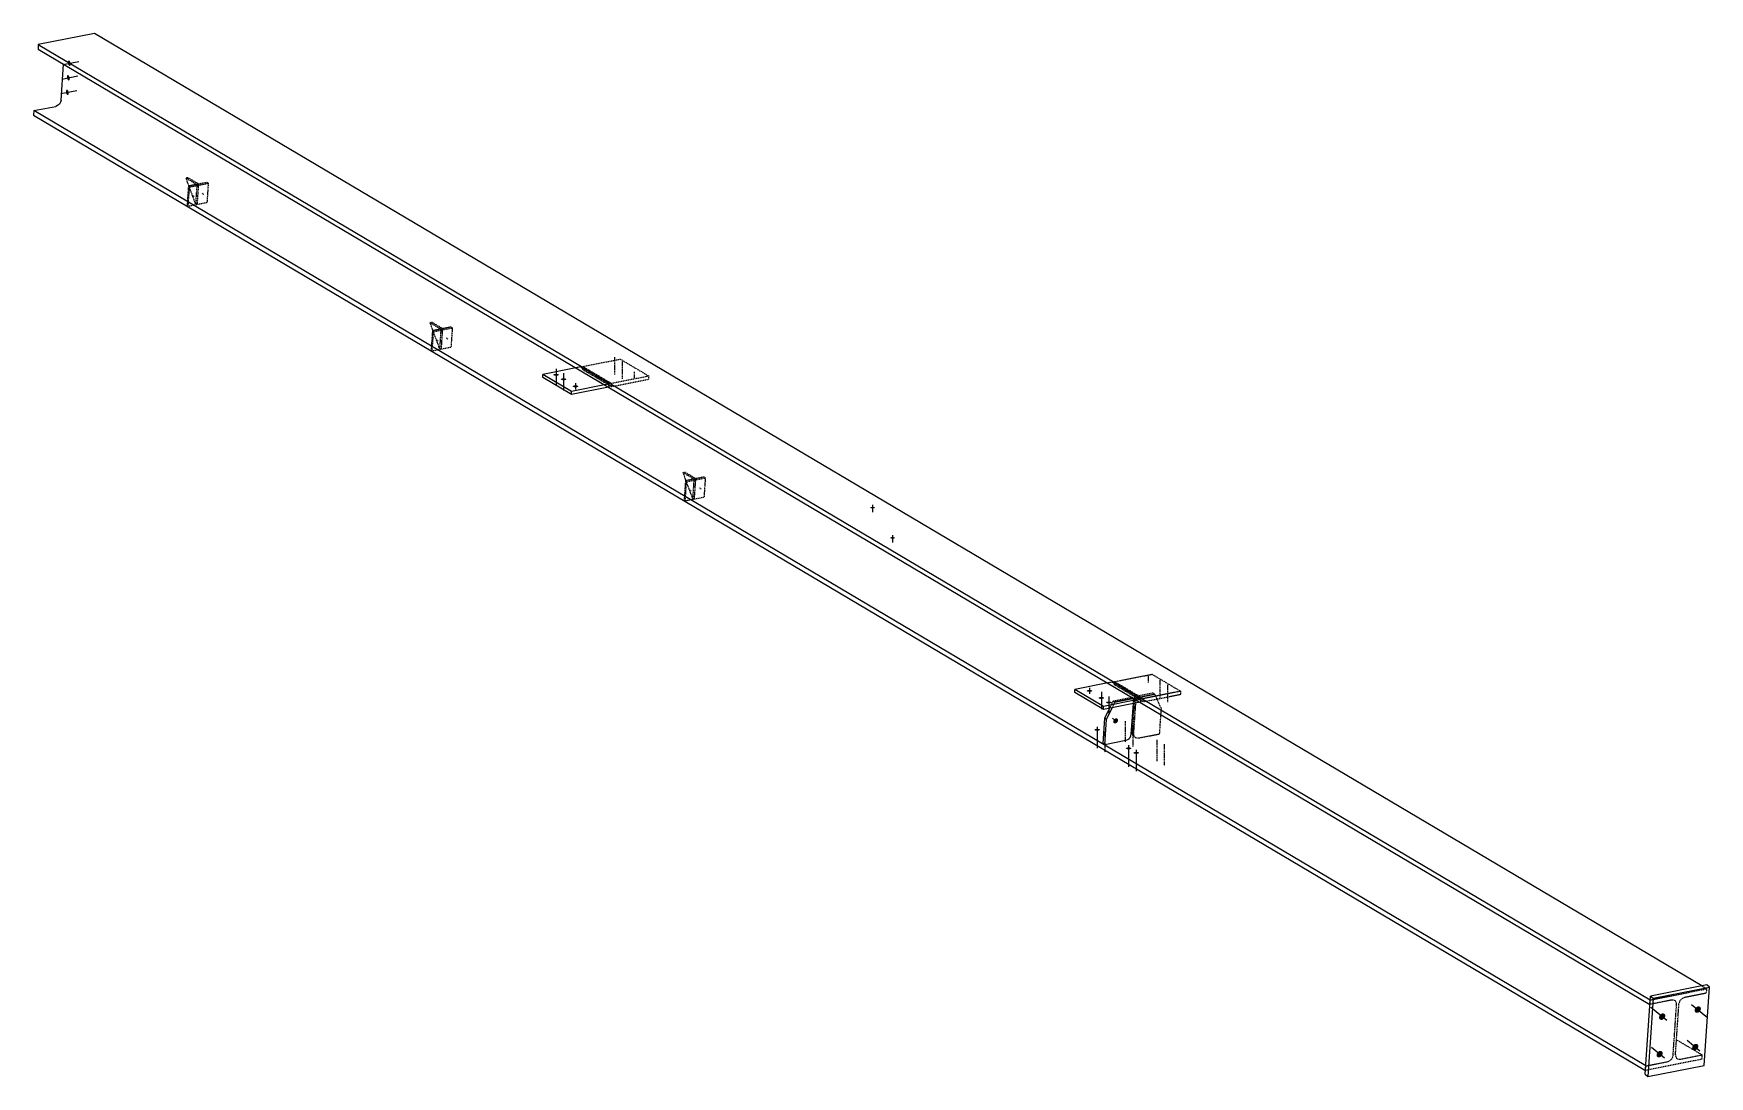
# Model space of a CAD drawing. Header units: millimetres. Extents: x 23 to 83937, y 8 to 4911.
# Drawn here: x 52556 to 60297, y 96 to 4911 of the extents above; entities that cross this region are included whole.
import ezdxf

# ---------------------------------------------------------------- set-up
doc = ezdxf.new("R2010")
doc.units = ezdxf.units.MM
doc.linetypes.add('DXK_LINE_DOT2', pattern=[3.9198, 1.9599, -1.9599])
doc.layers.add('STÅL', color=7, linetype='Continuous')

msp = doc.modelspace()

# ---------------------------------------------------------------- hatches: boundary and pattern name
at = {"layer": 'STÅL', "linetype": 'Continuous'}
for points in [[(52727.4, 4775.5), (52727.8, 4772.8), (52727.9, 4770.2), (52727.7, 4767.8), (52727.3, 4765.6), (52726.6, 4763.9), (52725.6, 4762.6), (52724.5, 4761.8), (52723.3, 4761.5), (52721.9, 4761.8), (52720.6, 4762.7), (52719.2, 4764.1), (52718, 4765.9), (52716.9, 4768.1), (52716, 4770.5), (52715.4, 4773.2), (52715, 4775.8), (52714.9, 4778.4), (52715.1, 4780.9), (52715.5, 4783), (52716.2, 4784.8), (52717.1, 4786.1), (52718.3, 4786.9), (52719.5, 4787.1), (52720.8, 4786.8), (52722.2, 4786), (52723.5, 4784.6), (52724.8, 4782.8), (52725.8, 4780.6), (52726.7, 4778.1)], [(52718.2, 4641), (52718.6, 4638.4), (52718.7, 4635.7), (52718.6, 4633.3), (52718.1, 4631.2), (52717.4, 4629.4), (52716.5, 4628.1), (52715.4, 4627.3), (52714.1, 4627), (52712.8, 4627.3), (52711.4, 4628.2), (52710.1, 4629.6), (52708.9, 4631.4), (52707.8, 4633.6), (52706.9, 4636), (52706.3, 4638.7), (52705.9, 4641.3), (52705.7, 4644), (52705.9, 4646.4), (52706.4, 4648.5), (52707.1, 4650.3), (52708, 4651.6), (52709.1, 4652.4), (52710.4, 4652.7), (52711.7, 4652.3), (52713.1, 4651.5), (52714.4, 4650.1), (52715.6, 4648.3), (52716.7, 4646.1), (52717.6, 4643.7)], [(52722.8, 4708.3), (52723.2, 4705.6), (52723.3, 4703), (52723.1, 4700.6), (52722.7, 4698.4), (52722, 4696.6), (52721.1, 4695.3), (52719.9, 4694.5), (52718.7, 4694.3), (52717.4, 4694.6), (52716, 4695.5), (52714.7, 4696.8), (52713.4, 4698.6), (52712.4, 4700.8), (52711.5, 4703.3), (52710.8, 4705.9), (52710.4, 4708.6), (52710.3, 4711.2), (52710.5, 4713.6), (52710.9, 4715.8), (52711.6, 4717.5), (52712.6, 4718.9), (52713.7, 4719.6), (52714.9, 4719.9), (52716.3, 4719.6), (52717.6, 4718.7), (52719, 4717.4), (52720.2, 4715.5), (52721.3, 4713.4), (52722.2, 4710.9)], [(54969.5, 3331.3), (54966.8, 3331.4), (54964.2, 3331.7), (54961.9, 3332.1), (54959.9, 3332.8), (54958.3, 3333.5), (54957.2, 3334.4), (54956.6, 3335.3), (54956.6, 3336.2), (54957.2, 3337.1), (54958.3, 3338), (54959.9, 3338.7), (54961.9, 3339.3), (54964.2, 3339.8), (54966.8, 3340.1), (54969.5, 3340.2), (54972.2, 3340.1), (54974.8, 3339.8), (54977.2, 3339.3), (54979.2, 3338.7), (54980.8, 3338), (54981.9, 3337.1), (54982.5, 3336.2), (54982.5, 3335.3), (54981.9, 3334.4), (54980.8, 3333.5), (54979.2, 3332.8), (54977.2, 3332.1), (54974.8, 3331.7), (54972.2, 3331.4)], [(55004.5, 3310.6), (55001.8, 3310.7), (54999.2, 3310.9), (54996.9, 3311.4), (54994.9, 3312), (54993.3, 3312.8), (54992.2, 3313.6), (54991.6, 3314.5), (54991.6, 3315.5), (54992.2, 3316.4), (54993.3, 3317.2), (54994.9, 3318), (54996.9, 3318.6), (54999.2, 3319.1), (55001.8, 3319.4), (55004.5, 3319.5), (55007.2, 3319.4), (55009.8, 3319.1), (55012.2, 3318.6), (55014.2, 3318), (55015.8, 3317.2), (55016.9, 3316.4), (55017.5, 3315.5), (55017.5, 3314.5), (55016.9, 3313.6), (55015.8, 3312.8), (55014.2, 3312), (55012.2, 3311.4), (55009.8, 3310.9), (55007.2, 3310.7)], [(55059.5, 3278), (55056.8, 3278.1), (55054.2, 3278.4), (55051.9, 3278.8), (55049.9, 3279.5), (55048.3, 3280.2), (55047.2, 3281.1), (55046.6, 3282), (55046.6, 3282.9), (55047.2, 3283.8), (55048.3, 3284.7), (55049.9, 3285.4), (55051.9, 3286), (55054.2, 3286.5), (55056.8, 3286.8), (55059.5, 3286.9), (55062.2, 3286.8), (55064.8, 3286.5), (55067.2, 3286), (55069.2, 3285.4), (55070.8, 3284.7), (55071.9, 3283.8), (55072.5, 3282.9), (55072.5, 3282), (55071.9, 3281.1), (55070.8, 3280.2), (55069.2, 3279.5), (55067.2, 3278.8), (55064.8, 3278.4), (55062.2, 3278.1)], [(56431.3, 2718.7), (56429.1, 2718.8), (56426.9, 2719), (56424.9, 2719.4), (56423.2, 2719.9), (56421.8, 2720.6), (56420.9, 2721.3), (56420.4, 2722.1), (56420.4, 2722.8), (56420.9, 2723.6), (56421.8, 2724.3), (56423.2, 2725), (56424.9, 2725.5), (56426.9, 2725.9), (56429.1, 2726.1), (56431.3, 2726.2), (56433.6, 2726.1), (56435.8, 2725.9), (56437.8, 2725.5), (56439.5, 2725), (56440.9, 2724.3), (56441.8, 2723.6), (56442.3, 2722.8), (56442.3, 2722.1), (56441.8, 2721.3), (56440.9, 2720.6), (56439.5, 2719.9), (56437.8, 2719.4), (56435.8, 2719), (56433.6, 2718.8)], [(56524, 2579), (56521.7, 2579.1), (56519.5, 2579.3), (56517.5, 2579.7), (56515.8, 2580.2), (56514.4, 2580.9), (56513.5, 2581.6), (56513, 2582.4), (56513, 2583.2), (56513.5, 2583.9), (56514.4, 2584.6), (56515.8, 2585.3), (56517.5, 2585.8), (56519.5, 2586.2), (56521.7, 2586.4), (56524, 2586.5), (56526.2, 2586.4), (56528.4, 2586.2), (56530.4, 2585.8), (56532.1, 2585.3), (56533.5, 2584.6), (56534.4, 2583.9), (56534.9, 2583.2), (56534.9, 2582.4), (56534.4, 2581.6), (56533.5, 2580.9), (56532.1, 2580.2), (56530.4, 2579.7), (56528.4, 2579.3), (56526.2, 2579.1)], [(57433.3, 1871.8), (57430.6, 1871.9), (57428, 1872.2), (57425.7, 1872.6), (57423.6, 1873.3), (57422, 1874), (57420.9, 1874.9), (57420.4, 1875.8), (57420.4, 1876.7), (57420.9, 1877.6), (57422, 1878.5), (57423.6, 1879.2), (57425.7, 1879.8), (57428, 1880.3), (57430.6, 1880.6), (57433.3, 1880.7), (57436, 1880.6), (57438.6, 1880.3), (57440.9, 1879.8), (57443, 1879.2), (57444.6, 1878.5), (57445.7, 1877.6), (57446.2, 1876.7), (57446.2, 1875.8), (57445.7, 1874.9), (57444.6, 1874), (57443, 1873.3), (57440.9, 1872.6), (57438.6, 1872.2), (57436, 1871.9)], [(57488.3, 1839.2), (57485.6, 1839.3), (57483, 1839.6), (57480.7, 1840.1), (57478.6, 1840.7), (57477, 1841.4), (57475.9, 1842.3), (57475.4, 1843.2), (57475.4, 1844.1), (57475.9, 1845), (57477, 1845.9), (57478.6, 1846.6), (57480.7, 1847.2), (57483, 1847.7), (57485.6, 1848), (57488.3, 1848.1), (57491, 1848), (57493.6, 1847.7), (57495.9, 1847.2), (57498, 1846.6), (57499.6, 1845.9), (57500.7, 1845), (57501.2, 1844.1), (57501.2, 1843.2), (57500.7, 1842.3), (57499.6, 1841.4), (57498, 1840.7), (57495.9, 1840.1), (57493.6, 1839.6), (57491, 1839.3)], [(57523.3, 1818.5), (57520.6, 1818.6), (57518, 1818.9), (57515.7, 1819.3), (57513.6, 1819.9), (57512, 1820.7), (57510.9, 1821.5), (57510.4, 1822.5), (57510.4, 1823.4), (57510.9, 1824.3), (57512, 1825.1), (57513.6, 1825.9), (57515.7, 1826.5), (57518, 1827), (57520.6, 1827.3), (57523.3, 1827.4), (57526, 1827.3), (57528.6, 1827), (57530.9, 1826.5), (57533, 1825.9), (57534.6, 1825.1), (57535.7, 1824.3), (57536.2, 1823.4), (57536.2, 1822.5), (57535.7, 1821.5), (57534.6, 1820.7), (57533, 1819.9), (57530.9, 1819.3), (57528.6, 1818.9), (57526, 1818.6)], [(57546.4, 1744.2), (57548.3, 1746.1), (57550.4, 1747.7), (57552.7, 1748.9), (57555.1, 1749.5), (57557.4, 1749.7), (57559.5, 1749.4), (57561.5, 1748.5), (57563.1, 1747.2), (57564.3, 1745.4), (57565.1, 1743.4), (57565.3, 1741.1), (57565.1, 1738.6), (57564.4, 1736.2), (57563.3, 1733.7), (57561.7, 1731.5), (57559.9, 1729.6), (57557.7, 1728), (57555.4, 1726.8), (57553.1, 1726.2), (57550.7, 1726), (57548.6, 1726.4), (57546.6, 1727.2), (57545, 1728.5), (57543.8, 1730.3), (57543.1, 1732.3), (57542.8, 1734.6), (57543, 1737.1), (57543.7, 1739.6), (57544.8, 1742)], [(57469.1, 1692.4), (57466.4, 1692.5), (57463.8, 1692.7), (57461.5, 1693.2), (57459.5, 1693.8), (57457.9, 1694.6), (57456.8, 1695.4), (57456.2, 1696.3), (57456.2, 1697.3), (57456.8, 1698.2), (57457.9, 1699), (57459.5, 1699.8), (57461.5, 1700.4), (57463.8, 1700.9), (57466.4, 1701.2), (57469.1, 1701.3), (57471.8, 1701.2), (57474.4, 1700.9), (57476.8, 1700.4), (57478.8, 1699.8), (57480.4, 1699), (57481.5, 1698.2), (57482.1, 1697.3), (57482.1, 1696.3), (57481.5, 1695.4), (57480.4, 1694.6), (57478.8, 1693.8), (57476.8, 1693.2), (57474.4, 1692.7), (57471.8, 1692.5)], [(57614.1, 1606.5), (57611.4, 1606.6), (57608.8, 1606.8), (57606.5, 1607.3), (57604.5, 1607.9), (57602.9, 1608.7), (57601.8, 1609.5), (57601.2, 1610.4), (57601.2, 1611.4), (57601.8, 1612.3), (57602.9, 1613.1), (57604.5, 1613.9), (57606.5, 1614.5), (57608.8, 1615), (57611.4, 1615.3), (57614.1, 1615.4), (57616.8, 1615.3), (57619.4, 1615), (57621.8, 1614.5), (57623.8, 1613.9), (57625.4, 1613.1), (57626.5, 1612.3), (57627.1, 1611.4), (57627.1, 1610.4), (57626.5, 1609.5), (57625.4, 1608.7), (57623.8, 1607.9), (57621.8, 1607.3), (57619.4, 1606.8), (57616.8, 1606.6)], [(57649.1, 1585.7), (57646.4, 1585.8), (57643.8, 1586.1), (57641.5, 1586.6), (57639.5, 1587.2), (57637.9, 1588), (57636.8, 1588.8), (57636.2, 1589.7), (57636.2, 1590.6), (57636.8, 1591.6), (57637.9, 1592.4), (57639.5, 1593.2), (57641.5, 1593.8), (57643.8, 1594.2), (57646.4, 1594.5), (57649.1, 1594.6), (57651.8, 1594.5), (57654.4, 1594.2), (57656.8, 1593.8), (57658.8, 1593.2), (57660.4, 1592.4), (57661.5, 1591.6), (57662.1, 1590.6), (57662.1, 1589.7), (57661.5, 1588.8), (57660.4, 1588), (57658.8, 1587.2), (57656.8, 1586.6), (57654.4, 1586.1), (57651.8, 1585.8)], [(60068.8, 380.4), (60071.2, 382.8), (60073.9, 384.8), (60076.8, 386.3), (60079.8, 387.2), (60082.7, 387.4), (60085.5, 386.9), (60087.9, 385.8), (60090, 384.2), (60091.5, 382), (60092.5, 379.3), (60092.9, 376.4), (60092.6, 373.3), (60091.7, 370.2), (60090.3, 367.1), (60088.3, 364.3), (60085.9, 361.8), (60083.2, 359.8), (60080.3, 358.3), (60077.3, 357.5), (60074.3, 357.3), (60071.6, 357.7), (60069.1, 358.8), (60067.1, 360.5), (60065.6, 362.7), (60064.6, 365.3), (60064.2, 368.2), (60064.5, 371.3), (60065.4, 374.5), (60066.8, 377.5)], [(60233.3, 412.8), (60235.7, 415.3), (60238.4, 417.3), (60241.4, 418.8), (60244.3, 419.7), (60247.3, 419.9), (60250, 419.4), (60252.5, 418.3), (60254.5, 416.6), (60256.1, 414.4), (60257, 411.8), (60257.4, 408.9), (60257.1, 405.8), (60256.3, 402.7), (60254.8, 399.6), (60252.8, 396.8), (60250.5, 394.3), (60247.7, 392.3), (60244.8, 390.8), (60241.8, 390), (60238.9, 389.8), (60236.1, 390.2), (60233.7, 391.3), (60231.6, 393), (60230.1, 395.2), (60229.1, 397.8), (60228.8, 400.7), (60229, 403.8), (60229.9, 407), (60231.4, 410)], [(60221.5, 239.5), (60223.9, 242), (60226.7, 244), (60229.6, 245.4), (60232.6, 246.3), (60235.5, 246.5), (60238.3, 246.1), (60240.7, 245), (60242.8, 243.3), (60244.3, 241.1), (60245.3, 238.5), (60245.6, 235.6), (60245.4, 232.4), (60244.5, 229.3), (60243, 226.2), (60241.1, 223.4), (60238.7, 221), (60236, 218.9), (60233, 217.5), (60230, 216.6), (60227.1, 216.4), (60224.3, 216.9), (60221.9, 217.9), (60219.9, 219.6), (60218.3, 221.8), (60217.3, 224.4), (60217, 227.4), (60217.2, 230.5), (60218.1, 233.6), (60219.6, 236.7)], [(60057, 207), (60059.4, 209.5), (60062.1, 211.5), (60065, 213), (60068, 213.8), (60071, 214), (60073.7, 213.6), (60076.2, 212.5), (60078.2, 210.8), (60079.7, 208.6), (60080.7, 206), (60081.1, 203.1), (60080.8, 200), (60079.9, 196.8), (60078.5, 193.8), (60076.5, 190.9), (60074.1, 188.5), (60071.4, 186.4), (60068.5, 185), (60065.5, 184.1), (60062.6, 183.9), (60059.8, 184.4), (60057.4, 185.5), (60055.3, 187.1), (60053.8, 189.3), (60052.8, 192), (60052.4, 194.9), (60052.7, 198), (60053.6, 201.1), (60055, 204.2)]]:
    msp.add_hatch(color=96, dxfattribs=at).paths.add_polyline_path(points)

# ---------------------------------------------------------------- linework, layer by layer
at = {"layer": 'STÅL', "color": 2, "linetype": 'Continuous'}
for p, q in [((52838, 4911.3), (52578.2, 4860)), ((60261.1, 513.9), (52838, 4911.3)), ((52578.2, 4860), (52576.8, 4839.7)), ((52576.8, 4839.7), (60022.3, 429)), ((52578.2, 4860), (60023.7, 449.3)), ((52683.6, 4604.1), (52694.9, 4769.8)), ((52557.5, 4555.2), (52658.6, 4575.1)), ((52667.6, 4578.7), (52658.6, 4575.1)), ((52675.6, 4585.5), (52667.6, 4578.7)), ((52681.2, 4594.4), (52675.6, 4585.5)), ((52683.6, 4604.1), (52681.2, 4594.4)), ((52557.5, 4555.2), (52556.1, 4534.8)), ((52556.1, 4534.8), (60001.6, 124.1)), ((60003, 144.5), (52557.5, 4555.2)), ((55061.6, 3367.7), (54908.7, 3337.6)), ((54908.7, 3323.5), (54908.7, 3337.6)), ((55041.2, 3259.1), (54908.7, 3337.6)), ((55041.2, 3245), (54908.7, 3323.5)), ((55194.1, 3289.2), (55041.2, 3259.1)), ((55211.9, 3278.7), (55041.2, 3245)), ((55041.2, 3245), (55041.2, 3259.1)), ((57517.8, 1912.7), (57365, 1882.5)), ((57365, 1868.4), (57365, 1882.5)), ((57497.5, 1804), (57365, 1882.5)), ((57497.5, 1789.9), (57365, 1868.4)), ((57650.3, 1834.2), (57497.5, 1804)), ((57668.2, 1823.6), (57497.5, 1789.9)), ((57497.5, 1789.9), (57497.5, 1804)), ((57504.1, 1750.4), (57526.6, 1795.7)), ((57511.5, 1744.3), (57538.3, 1798)), ((57626.5, 1675.9), (57636.1, 1817.3)), ((57496.2, 1633.9), (57504.1, 1750.4)), ((57503.6, 1627.7), (57511.5, 1744.3)), ((57511.5, 1744.3), (57504.1, 1750.4)), ((57503.6, 1627.7), (57496.2, 1633.9)), ((57601.5, 1647), (57503.6, 1627.7)), ((57608.8, 1649.7), (57601.5, 1647)), ((57614.7, 1653.8), (57608.8, 1649.7)), ((57620.6, 1660.3), (57615.9, 1654.8)), ((57621.6, 1661.8), (57624.8, 1668.2)), ((57624.8, 1668.2), (57626.5, 1675.9)), ((60000.4, 106.2), (60024.9, 467.3)), ((60284.7, 518.6), (60024.9, 467.3)), ((60024.9, 467.3), (60037.3, 457.1)), ((60037.3, 457.1), (60297.1, 508.4)), ((60272.6, 147.3), (60297.1, 508.4)), ((60297.1, 508.4), (60284.7, 518.6)), ((60037.3, 457.1), (60012.8, 96)), ((60022.3, 429), (60023.7, 449.3)), ((60000.4, 106.2), (60012.8, 96)), ((60001.6, 124.1), (60003, 144.5)), ((60012.8, 96), (60272.6, 147.3))]:
    msp.add_line(p, q, dxfattribs=at)
at = {"layer": 'STÅL', "color": 96, "linetype": 'Continuous'}
for p, q in [((52691.1, 4768.3), (52764.7, 4782.9)), ((52681.9, 4633.9), (52755.5, 4648.4)), ((52686.5, 4701.1), (52760.1, 4715.6)), ((54969.5, 3363.9), (54969.5, 3284.1)), ((55004.5, 3343.2), (55004.5, 3263.3)), ((55059.5, 3296.5), (55059.5, 3268.3)), ((56431.3, 2734.7), (56431.3, 2701.3)), ((56524, 2595), (56524, 2561.6)), ((57433.3, 1890.3), (57433.3, 1862.1)), ((57488.3, 1871.8), (57488.3, 1792)), ((57523.3, 1851.1), (57523.3, 1771.2)), ((57469.1, 1710.9), (57469.1, 1612.2)), ((57539.2, 1750.1), (57554.1, 1737.9)), ((57614.1, 1625), (57614.1, 1526.3)), ((57649.1, 1604.3), (57649.1, 1505.6)), ((60100.4, 354.3), (60026.4, 415.2)), ((60213.8, 428.9), (60287.7, 368.1)), ((60253.1, 213.5), (60194.1, 262.1)), ((60088.6, 181), (60029.5, 229.6))]:
    msp.add_line(p, q, dxfattribs=at)
at = {"layer": 'STÅL', "color": 7, "linetype": 'DXK_LINE_DOT2'}
for p, q in [((53269.2, 4245.8), (53260.5, 4244.1)), ((53304.4, 4124.8), (53260.5, 4244.1)), ((53260.5, 4244.1), (53310.5, 4214.5)), ((53271.5, 4206.8), (53265.5, 4117.1)), ((53319.2, 4216.2), (53269.2, 4245.8)), ((53270.4, 4113), (53276.5, 4202.7)), ((53358.1, 4223.9), (53271.5, 4206.8)), ((53271.5, 4206.8), (53276.5, 4202.7)), ((53276.5, 4202.7), (53363.1, 4219.8)), ((53310.5, 4214.5), (53304.4, 4124.8)), ((53313.1, 4126.5), (53319.2, 4216.2)), ((53363.1, 4219.8), (53357, 4130.1)), ((53358.1, 4223.9), (53363.1, 4219.8)), ((53265.5, 4117.1), (53270.4, 4113)), ((53357, 4130.1), (53270.4, 4113)), ((53313.1, 4126.5), (53304.4, 4124.8)), ((54396.3, 3578.1), (54387.7, 3576.3)), ((54431.6, 3457.1), (54387.7, 3576.3)), ((54387.7, 3576.3), (54437.7, 3546.7)), ((54446.3, 3548.4), (54396.3, 3578.1)), ((54398.7, 3539), (54392.6, 3449.4)), ((54397.6, 3445.3), (54403.7, 3534.9)), ((54485.3, 3556.1), (54398.7, 3539)), ((54398.7, 3539), (54403.7, 3534.9)), ((54403.7, 3534.9), (54490.3, 3552)), ((54437.7, 3546.7), (54431.6, 3457.1)), ((54446.3, 3548.4), (54437.7, 3546.7)), ((54440.3, 3458.8), (54446.3, 3548.4)), ((54490.3, 3552), (54484.2, 3462.4)), ((54485.3, 3556.1), (54490.3, 3552)), ((54392.6, 3449.4), (54397.6, 3445.3)), ((54484.2, 3462.4), (54397.6, 3445.3)), ((54440.3, 3458.8), (54431.6, 3457.1)), ((55092.8, 3373.9), (55266, 3408.1)), ((55266, 3408.1), (55398.5, 3329.6)), ((55081.9, 3371.8), (55061.6, 3367.7)), ((55081.9, 3371.8), (55214.4, 3293.3)), ((55092.8, 3359.8), (55092.8, 3373.9)), ((55225.3, 3295.4), (55092.8, 3373.9)), ((55092.8, 3359.8), (55225.3, 3281.3)), ((55398.5, 3329.6), (55225.3, 3295.4)), ((55398.5, 3315.5), (55398.5, 3329.6)), ((55214.4, 3293.3), (55194.1, 3289.2)), ((55214.4, 3279.2), (55211.9, 3278.7)), ((55214.4, 3279.2), (55214.4, 3293.3)), ((55225.3, 3281.3), (55398.5, 3315.5)), ((55225.3, 3281.3), (55225.3, 3295.4)), ((55565.1, 2885.7), (55556.4, 2884)), ((55600.3, 2764.7), (55556.4, 2884)), ((55556.4, 2884), (55606.4, 2854.4)), ((55615.1, 2856.1), (55565.1, 2885.7)), ((55567.4, 2846.7), (55561.3, 2757)), ((55566.3, 2752.9), (55572.4, 2842.6)), ((55654, 2863.8), (55567.4, 2846.7)), ((55567.4, 2846.7), (55572.4, 2842.6)), ((55572.4, 2842.6), (55659, 2859.7)), ((55606.4, 2854.4), (55600.3, 2764.7)), ((55615.1, 2856.1), (55606.4, 2854.4)), ((55609, 2766.4), (55615.1, 2856.1)), ((55659, 2859.7), (55652.9, 2770)), ((55654, 2863.8), (55659, 2859.7)), ((55561.3, 2757), (55566.3, 2752.9)), ((55652.9, 2770), (55566.3, 2752.9)), ((55609, 2766.4), (55600.3, 2764.7)), ((57549, 1918.8), (57722.2, 1953)), ((57722.2, 1953), (57854.7, 1874.5)), ((57538.2, 1916.7), (57517.8, 1912.7)), ((57538.2, 1916.7), (57670.7, 1838.2)), ((57549, 1904.7), (57549, 1918.8)), ((57681.5, 1840.3), (57549, 1918.8)), ((57549, 1904.7), (57681.5, 1826.2)), ((57728.2, 1866.3), (57641.6, 1849.2)), ((57735.6, 1860.2), (57649, 1843.1)), ((57854.7, 1874.5), (57681.5, 1840.3)), ((57681.5, 1826.2), (57854.7, 1860.4)), ((57728.2, 1866.3), (57735.6, 1860.2)), ((57765.4, 1794.4), (57735.6, 1860.2)), ((57854.7, 1860.4), (57854.7, 1874.5)), ((57526.6, 1795.7), (57543.7, 1829.9)), ((57538.3, 1798), (57551.1, 1823.7)), ((57543.7, 1829.9), (57630.3, 1847)), ((57551.1, 1823.7), (57543.7, 1829.9)), ((57637.7, 1840.8), (57551.1, 1823.7)), ((57630.3, 1847), (57637.7, 1840.8)), ((57641.6, 1849.2), (57630.4, 1684.2)), ((57636.1, 1817.3), (57637.7, 1840.8)), ((57637.8, 1678.1), (57649, 1843.1)), ((57649, 1843.1), (57641.6, 1849.2)), ((57670.7, 1838.2), (57650.3, 1834.2)), ((57670.7, 1824.1), (57668.2, 1823.6)), ((57670.7, 1824.1), (57670.7, 1838.2)), ((57681.5, 1826.2), (57681.5, 1840.3)), ((57757.4, 1677.8), (57765.4, 1794.4)), ((57615.5, 1654.4), (57614.7, 1653.8)), ((57615.5, 1654.4), (57615.9, 1654.8)), ((57621.1, 1660.8), (57620.6, 1660.3)), ((57621.1, 1660.8), (57621.6, 1661.8)), ((57630.4, 1684.2), (57631, 1677)), ((57631, 1677), (57633.9, 1670.9)), ((57633.9, 1670.9), (57638.7, 1666.6)), ((57638.5, 1670.9), (57637.8, 1678.1)), ((57641.3, 1664.8), (57638.5, 1670.9)), ((57638.7, 1666.6), (57646.1, 1660.4)), ((57646.1, 1660.4), (57641.3, 1664.8)), ((57652.4, 1658.3), (57646.1, 1660.4)), ((57659.6, 1658.5), (57652.4, 1658.3)), ((57659.6, 1658.5), (57757.4, 1677.8)), ((60023.7, 449.3), (60283.5, 500.6)), ((60282.1, 480.3), (60181, 460.4)), ((60283.5, 500.6), (60261.1, 513.9)), ((60283.5, 500.6), (60282.1, 480.3)), ((60123.4, 449), (60022.3, 429)), ((60132.2, 448.9), (60123.4, 449)), ((60129.1, 193.4), (60145.1, 429.2)), ((60139.5, 445.1), (60132.2, 448.9)), ((60144, 438.2), (60139.5, 445.1)), ((60139.9, 195.6), (60156, 431.3)), ((60145.1, 429.2), (60144, 438.2)), ((60158.4, 441), (60156, 431.3)), ((60164, 449.9), (60158.4, 441)), ((60171.9, 456.7), (60164, 449.9)), ((60181, 460.4), (60171.9, 456.7)), ((60144.7, 265.7), (60262.8, 195.8)), ((60261.4, 175.4), (60001.6, 124.1)), ((60003, 144.5), (60104.1, 164.4)), ((60104.1, 164.4), (60113.1, 168.1)), ((60113.1, 168.1), (60121.1, 174.8)), ((60121.1, 174.8), (60126.7, 183.8)), ((60126.7, 183.8), (60129.1, 193.4)), ((60139.9, 195.6), (60141.1, 186.6)), ((60141.1, 186.6), (60145.6, 179.7)), ((60145.6, 179.7), (60152.8, 175.9)), ((60152.8, 175.9), (60161.7, 175.8)), ((60161.7, 175.8), (60262.8, 195.8)), ((60262.8, 195.8), (60261.4, 175.4))]:
    msp.add_line(p, q, dxfattribs=at)
at = {"layer": 'STÅL', "color": 96, "linetype": 'DXK_LINE_DOT2'}
for p, q in [((53298.2, 4158.7), (53289.3, 4166)), ((53343.3, 4167.6), (53334.3, 4174.9)), ((54425.4, 3490.9), (54416.5, 3498.3)), ((54470.4, 3499.8), (54461.5, 3507.2)), ((55240.2, 3417.4), (55240.2, 3337.5)), ((55275.2, 3396.6), (55275.2, 3316.8)), ((55330.2, 3350), (55330.2, 3321.8)), ((55594.1, 2798.6), (55585.2, 2806)), ((55639.1, 2807.5), (55630.2, 2814.9)), ((57703.9, 1943.8), (57703.9, 1915.6)), ((57758.9, 1925.3), (57758.9, 1845.4)), ((57793.9, 1904.6), (57793.9, 1824.7)), ((57599, 1736.6), (57599, 1637.9)), ((57634, 1715.8), (57634, 1617.2)), ((57504.1, 1690.2), (57504.1, 1591.5)), ((57744, 1650.7), (57744, 1552)), ((57779, 1629.9), (57779, 1531.3))]:
    msp.add_line(p, q, dxfattribs=at)

doc.saveas('drawing.dxf')
